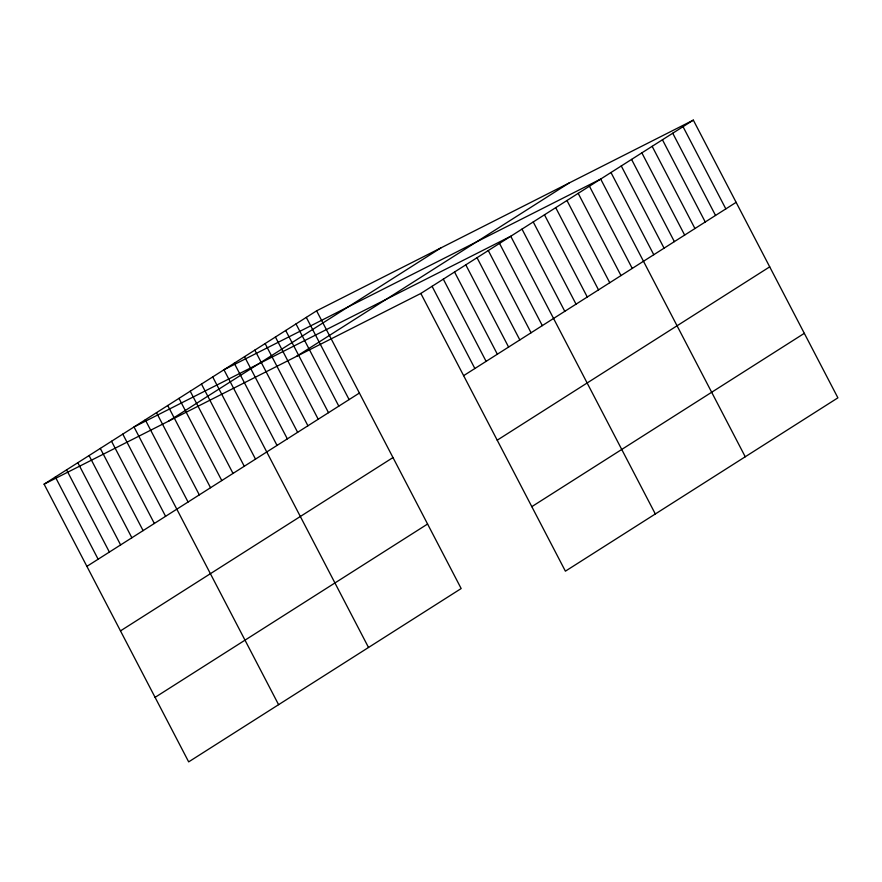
<?xml version="1.0" encoding="UTF-8"?>
<svg xmlns="http://www.w3.org/2000/svg" width="882" height="882" viewBox="0 0 882 882"><rect width="100%" height="100%" fill="white"/><g stroke="black" fill="none" stroke-linecap="round" stroke-linejoin="round"><path stroke-width="1.32" d="M316.605 310.828L461.165 588.548L188.671 761.872L44.1 484.163L316.605 310.828L693.329 120.128L837.9 397.837L565.395 571.172L420.835 293.452L693.329 120.128M168.418 421.232L440.923 247.897M296.506 356.383L569.011 183.059M86.899 566.365L359.393 393.041M463.623 375.666L736.128 202.342M120.481 630.884L392.986 457.56M497.216 440.184L769.71 266.849M155.089 697.353L427.583 524.029M531.813 506.654L804.318 333.33M44.1 484.163L420.835 293.452M683.032 126.677L725.831 208.891M672.746 133.226L715.534 215.44M662.448 139.775L705.247 221.977M652.151 146.324L694.95 228.526M641.864 152.873L684.653 235.075M631.567 159.41L674.366 241.624M621.27 165.959L664.069 248.173M610.972 172.508L653.771 254.722M745.246 456.777L600.686 179.057L223.951 369.756L368.522 647.476M589.441 186.212L632.24 268.415M578.195 193.356L620.994 275.57M566.961 200.512L609.76 282.725M555.715 207.656L598.514 289.869M544.481 214.811L587.28 297.025M533.235 221.955L576.034 304.169M522.001 229.111L564.789 311.324M655.326 513.974L510.755 236.255L134.02 426.965L278.591 704.674M499.521 243.41L542.309 325.623M488.275 250.554L531.074 332.768M477.03 257.709L519.829 339.923M465.795 264.854L508.594 347.067M454.55 272.009L497.349 354.222M443.315 279.153L486.114 361.366M432.07 286.308L474.869 368.522M306.308 317.377L349.107 399.59M296.01 323.926L338.809 406.139M285.713 330.474L328.512 412.688M275.427 337.023L318.215 419.237M265.129 343.572L307.928 425.786M254.832 350.121L297.631 432.323M244.535 356.67L287.334 438.872M234.248 363.219L277.036 445.421M212.705 376.912L255.504 459.125M201.471 384.056L244.27 466.269M190.225 391.211L233.024 473.425M178.991 398.366L221.779 480.569M167.745 405.511L210.544 487.724M156.511 412.666L199.299 494.868M145.265 419.81L188.064 502.023M122.785 434.109L165.584 516.323M111.54 441.265L154.339 523.467M100.305 448.409L143.105 530.622M89.06 455.564L131.859 537.766M77.825 462.708L120.614 544.922M66.58 469.863L109.379 552.066M55.346 477.008L98.134 559.221"/></g></svg>
